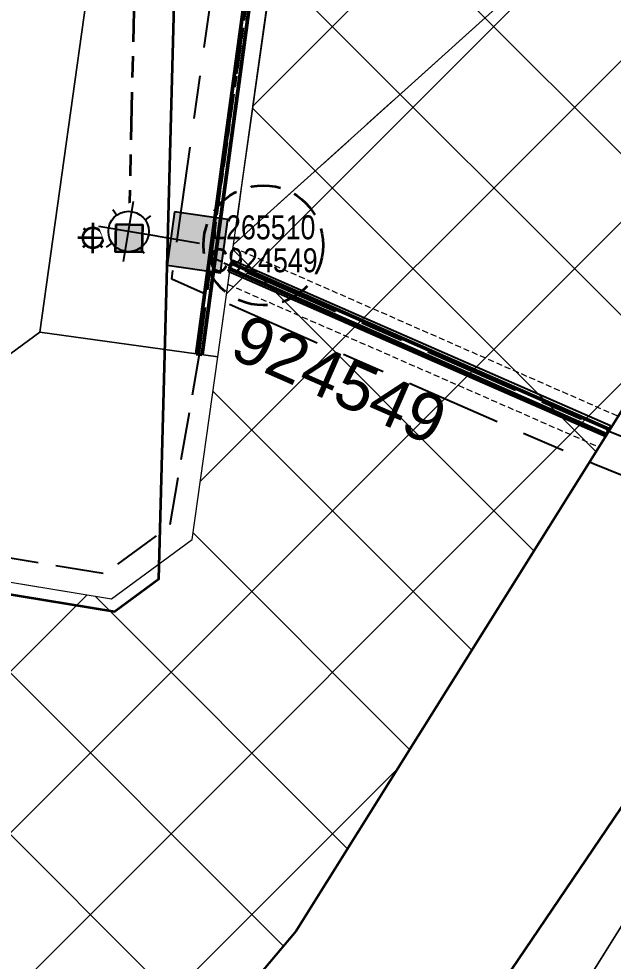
# Model space of a CAD drawing. Header units: metres. Extents: x 301573 to 309518, y 6281168 to 6284857.
# Drawn here: x 303030.5 to 303080.1, y 6282778.6 to 6282857.2 of the extents above; entities that cross this region are included whole.
import ezdxf
from ezdxf.enums import TextEntityAlignment as Align

# ---------------------------------------------------------------- set-up
doc = ezdxf.new("R2010")
doc.units = ezdxf.units.M
for name, pattern in [('Cable Exist OH', [1, 1, 0]), ('Cable Exist UG', [8.2, 4, -1.2, 1.8, -1.2]), ('Dash', [5, 3, -2]), ('DASHED', [0.75, 0.5, -0.25]), ('DOT', [6.35, 0, -6.35]), ('IE Trench LV', [5.5, 4, -1.5])]:
    doc.linetypes.add(name, pattern=pattern)
doc.layers.get('0').update_dxf_attribs({"color": 6})
for name, color, linetype, lineweight, transparency in [('_User Miscellaneous2', 31, 'Continuous', 13, 0.3), ('_User Miscellaneous8', 63, 'Continuous', 13, 0.6), ('Cadastre Easements_SP_NEW', 52, 'DASHED', 15, 0.3)]:
    doc.layers.add(name, color=color, linetype=linetype, lineweight=lineweight, transparency=transparency)
for name, color, linetype, lineweight in [('_User_HV_Exist', 1, 'Continuous', 35), ('_User_LV_Exist', 5, 'Continuous', 35), ('_User_SL_Exist', 4, 'Continuous', 35), ('Cadastre Developer_SP_NEW', 70, 'Continuous', 15), ('Cadastre Land Parcels_SP_EXT', 95, 'Continuous', 15), ('Cadastre Roads_SP_EXT', 46, 'Continuous', 15), ('Cadastre Roads_SP_NEW', 42, 'Continuous', 15), ('Mains_HV_EXT', 13, 'Continuous', 25)]:
    doc.layers.add(name, color=color, linetype=linetype, lineweight=lineweight)
for name, color, linetype in [('Duct_SP_NEW', 2, 'Continuous'), ('Equip_SP_SL_EXT', 7, 'Continuous'), ('Mains_HV_New_U72', 2, 'Cable x'), ('Notes', 7, 'Continuous'), ('OH_Details_SP_MISC', 7, 'Continuous'), ('SupportsUG_SP_LV_SL_NEW', 2, 'Continuous'), ('Trench_SP_NEW', 2, 'Continuous'), ('UG_Details_SP_MISC', 7, 'Continuous')]:
    doc.layers.add(name, color=color, linetype=linetype)
doc.styles.add('SL_LABEL', font='arial.ttf', dxfattribs={"height": 2})
doc.styles.get("Standard").update_dxf_attribs({"font": 'arial.ttf'})
doc.linetypes.add('Cable New UG', pattern='A,7,-0.25,["x",Standard,S=2,R=0,X=0.2,Y=-0.8],-2.1', length=9.35)
doc.linetypes.add('Cable x', pattern='A,5,-0.25,["x",Standard,S=2,R=0,X=0,Y=-0.8],-1.5', length=6.75)

# ---------------------------------------------------------------- blocks, each defined once
blk = doc.blocks.new('*U267')
at = {"layer": 'Notes'}
h = blk.add_hatch(color=256, dxfattribs=at)
h.dxf.hatch_style = 1
h.paths.add_polyline_path([(-1.158, 1.14), (-1.158, -1.14), (1.122, -1.14), (1.122, 1.14)])
blk.add_lwpolyline([(-1.125, 1.125), (-1.125, -1.125), (1.125, -1.125), (1.125, 1.125)], close=True)
at = {"width": 0.9, "flags": 8}
blk.add_attdef('ASSET_NUM', text='', height=1.5, dxfattribs=at).set_placement((-50.248, 89.45), align=Align.MIDDLE_LEFT)
at = {"flags": 1}
blk.add_attdef('Z', (-55.011, 86.59), '', height=0.15, rotation=270, dxfattribs=at)
at = {"flags": 9}
for tag, p in [('NOTES', (-54.748, 86.59)), ('SUBURB', (-54.598, 86.59)), ('STREETNAME', (-54.448, 86.59)), ('LOCATION', (-54.298, 86.59)), ('LEGEND', (-54.148, 86.59)), ('USAGE', (-53.998, 86.59)), ('STATE', (-53.848, 86.59)), ('OWNED_BY', (-53.698, 86.59)), ('COLUMN_TYPE', (-53.548, 86.59)), ('STREET_CODE', (-53.398, 86.59)), ('STRUCTURE_PLANT_NUMBER', (-53.225, 86.59))]:
    blk.add_attdef(tag, text='', height=0.15, rotation=270, dxfattribs=at).set_placement(p, align=Align.MIDDLE_LEFT)
blk = doc.blocks.new('*U311')
at = {"linetype": 'DASHED', "ltscale": 5}
blk.add_circle((0, 0), 5, dxfattribs=at)
at = {"width": 0.8}
blk.add_attdef('SNUMBER', text='', height=1.8, dxfattribs=at).set_placement((0, 0.5), align=Align.CENTER)
at = {"flags": 1}
blk.add_attdef('Z', (0, 0), '', height=0.2, dxfattribs=at)
at = {"width": 0.8}
blk.add_attdef('CNUMBER', text='', height=1.8, dxfattribs=at).set_placement((0, -0.25), align=Align.TOP_CENTER)
blk = doc.blocks.new('*U246')
at = {"flags": 9}
for tag, p in [('LRATECODE', (-7.4, 0)), ('LOUTREACHVOCAB', (-7.2, 0)), ('LOUTREACH', (-7, 0)), ('LANTNUMBER', (-6.6, 0)), ('LNEW', (-6.4, 0)), ('LMASTVOCAB', (-6.2, 0)), ('LMAST', (-6, 0)), ('LLAMPVOCAB', (-5.8, 0)), ('LLAMP', (-5.6, 0)), ('LEXIST', (-5.4, 0)), ('LCHARGE3PERCENT', (-5.2, 0)), ('LCHARGE3', (-5, 0)), ('LCHARGE2PERCENT', (-4.8, 0)), ('LCHARGE2', (-4.6, 0)), ('LCHARGE1PERCENT', (-4.4, 0)), ('LCHARGE1', (-4.2, 0)), ('LCATEGORY', (-4, 0)), ('LBRACKETVOCAB', (-3.8, 0)), ('LBRACKET', (-3.6, 0)), ('LKINGHEIGHT', (-3.4, 0)), ('CREPLACE', (-3.2, 0)), ('CREMOVE', (-3, 0)), ('CNUMBER', (-2.8, 0)), ('CNEW', (-2.6, 0)), ('CEXIST', (-2.4, 0)), ('USAGE', (-2.2, 0)), ('STATE', (-2, 0)), ('OWNED_BY', (-1.8, 0)), ('ORIENTATION', (-1.6, 0)), ('OPERATING_VOLTAGE', (-1.4, 0)), ('NO_PHASES', (-1.2, 0)), ('LANTERN_TYPE', (-1, 0)), ('LANTERN_PURPOSE', (-0.8, 0)), ('CONTROL_TYPE', (-0.6, 0)), ('CONSTRUCTED_VOLTAGE', (-0.4, 0))]:
    blk.add_attdef(tag, text='', height=0.001, rotation=270, dxfattribs=at).set_placement(p, align=Align.MIDDLE_LEFT)
at = {"style": 'SL_LABEL', "flags": 9}
blk.add_attdef('STREET_CODE', text='', height=0.001, rotation=270, dxfattribs=at).set_placement((0.001, 0), align=Align.MIDDLE_LEFT)
at = {"flags": 1}
blk.add_attdef('Z', (0, 0), '', height=0.001, rotation=270, dxfattribs=at)
at = {"width": 0.9}
blk.add_attdef('LNUMBER', text='', height=1, dxfattribs=at).set_placement((7, -1), align=Align.MIDDLE_LEFT)
at = {"flags": 9}
for tag, p in [('LREMOVE', (0, -7.6)), ('LREPLACE', (0, -7.8)), ('LTYPE', (0, -8)), ('LTYPEVOCAB', (0, -8.2)), ('LEGEND', (0, -8.4)), ('SUBURB', (0, -8.6)), ('STREETNAME', (0, -8.8)), ('LOCATION', (0, -9)), ('NOTES', (0, -9.2)), ('MAINTAINED_BY', (0, -9.863))]:
    blk.add_attdef(tag, text='', height=0.001, dxfattribs=at).set_placement(p, align=Align.MIDDLE_LEFT)
blk.add_attdef('OPERATED_BY', (0, -9.607), '', height=0.001, dxfattribs=at)
blk.add_wipeout([(-13.01, -1.465), (-12.216, -0.523), (-11.066, -0.08), (-10.124, -0.874), (-9.681, -2.024), (-10.475, -2.966), (-11.625, -3.409), (-12.567, -2.615)])
for p, q in [((-12.216, -0.523), (-11.998, -0.828)), ((-11.346, -1.744), (-11.066, -0.08)), ((-10.124, -0.874), (-10.429, -1.092)), ((-11.346, -1.744), (-13.01, -1.465)), ((-11.625, -3.409), (-11.346, -1.744)), ((-7.401, -2.407), (-11.346, -1.744)), ((-12.567, -2.615), (-12.262, -2.397)), ((-10.475, -2.966), (-10.693, -2.661))]:
    blk.add_line(p, q)
blk.add_circle((-11.346, -1.744), 1.125)
blk = doc.blocks.new('*U278')
at = {"flags": 9}
for tag, p in [('LRATECODE', (-7.4, 0)), ('LOUTREACHVOCAB', (-7.2, 0)), ('LOUTREACH', (-7, 0)), ('LANTNUMBER', (-6.6, 0)), ('LNEW', (-6.4, 0)), ('LMASTVOCAB', (-6.2, 0)), ('LMAST', (-6, 0)), ('LLAMPVOCAB', (-5.8, 0)), ('LLAMP', (-5.6, 0)), ('LEXIST', (-5.4, 0)), ('LCHARGE3PERCENT', (-5.2, 0)), ('LCHARGE3', (-5, 0)), ('LCHARGE2PERCENT', (-4.8, 0)), ('LCHARGE2', (-4.6, 0)), ('LCHARGE1PERCENT', (-4.4, 0)), ('LCHARGE1', (-4.2, 0)), ('LCATEGORY', (-4, 0)), ('LBRACKETVOCAB', (-3.8, 0)), ('LBRACKET', (-3.6, 0)), ('LKINGHEIGHT', (-3.4, 0)), ('CREPLACE', (-3.2, 0)), ('CREMOVE', (-3, 0)), ('CNUMBER', (-2.8, 0)), ('CNEW', (-2.6, 0)), ('CEXIST', (-2.4, 0)), ('USAGE', (-2.2, 0)), ('STATE', (-2, 0)), ('OWNED_BY', (-1.8, 0)), ('ORIENTATION', (-1.6, 0)), ('OPERATING_VOLTAGE', (-1.4, 0)), ('NO_PHASES', (-1.2, 0)), ('LANTERN_TYPE', (-1, 0)), ('LANTERN_PURPOSE', (-0.8, 0)), ('CONTROL_TYPE', (-0.6, 0)), ('CONSTRUCTED_VOLTAGE', (-0.4, 0))]:
    blk.add_attdef(tag, text='', height=0.001, rotation=270, dxfattribs=at).set_placement(p, align=Align.MIDDLE_LEFT)
at = {"style": 'SL_LABEL', "flags": 9}
blk.add_attdef('STREET_CODE', text='', height=0.001, rotation=270, dxfattribs=at).set_placement((0, 0), align=Align.MIDDLE_LEFT)
at = {"flags": 1}
blk.add_attdef('Z', (0, 0), '', height=0.001, rotation=270, dxfattribs=at)
at = {"width": 0.9}
blk.add_attdef('LNUMBER', text='', height=1, dxfattribs=at).set_placement((7, -1), align=Align.MIDDLE_LEFT)
at = {"flags": 9}
for tag, p in [('LREMOVE', (0, -7.6)), ('LREPLACE', (0, -7.8)), ('LTYPE', (0, -8)), ('LTYPEVOCAB', (0, -8.2)), ('LEGEND', (0, -8.4)), ('SUBURB', (0, -8.6)), ('STREETNAME', (0, -8.8)), ('LOCATION', (0, -9)), ('NOTES', (0, -9.2)), ('MAINTAINED_BY', (0, -9.86))]:
    blk.add_attdef(tag, text='', height=0.001, dxfattribs=at).set_placement(p, align=Align.MIDDLE_LEFT)
blk.add_attdef('OPERATED_BY', (0, -9.61), '', height=0.001, dxfattribs=at)
blk.add_wipeout([(-14.01, 2.8), (-13.38, 3.86), (-12.31, 4.47), (-11.25, 3.84), (-10.64, 2.77), (-11.28, 1.71), (-12.34, 1.1), (-13.4, 1.74)])
for p, q in [((-12.33, 2.79), (-12.31, 4.47)), ((-13.38, 3.86), (-13.11, 3.59)), ((-11.25, 3.84), (-11.52, 3.57)), ((-12.33, 2.79), (-14.01, 2.8)), ((-12.34, 1.1), (-12.33, 2.79)), ((-8.33, 2.75), (-12.33, 2.79)), ((-13.4, 1.74), (-13.13, 2)), ((-11.28, 1.71), (-11.54, 1.98))]:
    blk.add_line(p, q)
blk.add_circle((-12.33, 2.79), 1.12)

msp = doc.modelspace()

# ---------------------------------------------------------------- hatches: boundary and pattern name
at = {"layer": '_User Miscellaneous8', "transparency": 33554559}
h = msp.add_hatch(dxfattribs=at)
h.set_pattern_fill('ANSI37', color=21, scale=3, angle=90)
edge = h.paths.add_edge_path()
edge.add_line((303004.419, 6282814.411), (302971.011, 6282819.925))
edge.add_line((302971.011, 6282819.925), (302937.411, 6282825.399))
edge.add_line((302937.411, 6282825.399), (302925.377, 6282752.88))
edge.add_line((302925.377, 6282752.88), (302891.964, 6282758.425))
edge.add_line((302891.964, 6282758.425), (302903.876, 6282830.974))
edge.add_line((302903.876, 6282830.974), (302897.94, 6282831.952))
edge.add_line((302897.94, 6282831.952), (302886.25, 6282759.395))
edge.add_line((302886.25, 6282759.395), (302849.41, 6282765.331))
edge.add_line((302849.41, 6282765.331), (302841.888, 6282719.958))
edge.add_line((302841.888, 6282719.958), (302780.565, 6282728.671))
edge.add_line((302780.565, 6282728.671), (302773.622, 6282679.138))
edge.add_line((302773.622, 6282679.138), (302772.792, 6282673.218))
edge.add_line((302772.792, 6282673.218), (302771.742, 6282668.599))
edge.add_arc((302664.902, 6282695.235), 110.11, 333.60916, 346.00138, ccw=False)
edge.add_line((302763.537, 6282646.291), (302743.075, 6282605.049))
edge.add_line((302743.075, 6282605.049), (302857.511, 6282580.729))
edge.add_line((302857.511, 6282580.729), (302875.842, 6282572.73))
edge.add_line((302875.842, 6282572.73), (302906.323, 6282642.243))
edge.add_line((302906.323, 6282642.243), (303014.756, 6282735.002))
edge.add_line((303014.756, 6282735.002), (303053.69, 6282781.079))
edge.add_line((303053.69, 6282781.079), (303142.689, 6282923.304))
edge.add_line((303142.689, 6282923.304), (303148.902, 6282933.21))
edge.add_line((303148.902, 6282933.21), (303050.103, 6282926.915))
edge.add_line((303050.103, 6282926.915), (303051.904, 6282863.108))
edge.add_line((303051.904, 6282863.108), (303045.007, 6282813.804))
edge.add_line((303045.007, 6282813.804), (303038.256, 6282808.837))
edge.add_line((303038.256, 6282808.837), (303004.419, 6282814.411))

# ---------------------------------------------------------------- linework, layer by layer
at = {"layer": '_User Miscellaneous2', "linetype": 'Dash'}
msp.add_lwpolyline([(303050.103, 6282926.915), (303051.904, 6282863.108), (303048.447, 6282838.394), (303095.576, 6282880.856), (303142.715, 6282923.346), (303148.903, 6282933.207)], close=True, dxfattribs=at)
at = {"layer": '_User_HV_Exist', "linetype": 'Continuous', "flags": 128}
msp.add_lwpolyline([(303090.412, 6282805.579), (303054.011, 6282751.9), (302984.267, 6282683.129), (302921.167, 6282628.654), (302897.856, 6282576.648), (302873.649, 6282522.553), (302841.231, 6282450.227), (302803.232, 6282365.445), (302869.384, 6282315.181), (302918.543, 6282302.547)], dxfattribs=at)
at = {"layer": '_User_LV_Exist', "linetype": 'Cable New UG', "flags": 128}
msp.add_lwpolyline([(302976.163, 6282818.016), (303038.509, 6282807.782), (303042.224, 6282810.515), (303045.157, 6282921.038)], dxfattribs=at)
at = {"layer": 'Cadastre Developer_SP_NEW', "color": 6, "lineweight": 0, "flags": 128}
msp.add_lwpolyline([(303048.447, 6282838.394), (303051.969, 6282863.047), (303050.103, 6282926.915), (303148.905, 6282933.21), (303142.704, 6282923.318)], close=True, dxfattribs=at)
at = {"layer": 'Cadastre Easements_SP_NEW'}
for p, q in [((303048.415, 6282838.173), (303080.449, 6282824.129)), ((303047.984, 6282835.086), (303078.907, 6282821.53))]:
    msp.add_line(p, q, dxfattribs=at)
at = {"layer": 'Cadastre Land Parcels_SP_EXT', "linetype": 'Continuous'}
msp.add_lwpolyline([(303403.508, 6282679.831), (303449.452, 6282767.625), (303210.429, 6282807.169), (303107.657, 6282824.443), (303071.342, 6282766.366), (303070.708, 6282765.608), (303403.508, 6282679.831)], close=True, dxfattribs=at)
at = {"layer": 'Duct_SP_NEW'}
for p, q in [((303048.4, 6282837.087), (303048.2, 6282836.629)), ((303048.4, 6282837.087), (303079.924, 6282823.291)), ((303048, 6282836.171), (303048.2, 6282836.629)), ((303048, 6282836.171), (303079.523, 6282822.375)), ((303079.523, 6282822.375), (303079.723, 6282822.833)), ((303079.924, 6282823.291), (303079.723, 6282822.833))]:
    msp.add_line(p, q, dxfattribs=at)
at = {"layer": 'OH_Details_SP_MISC', "color": 30, "linetype": 'Continuous', "flags": 128}
msp.add_lwpolyline([(303094.134, 6282811.075), (303054.011, 6282751.9), (302984.267, 6282683.129), (302921.167, 6282628.654), (302897.856, 6282576.648), (302873.649, 6282522.553), (302841.231, 6282450.227), (302803.232, 6282365.445), (302869.384, 6282315.181), (302918.543, 6282302.547)], dxfattribs=at)
at = {"layer": 'Trench_SP_NEW', "linetype": 'IE Trench LV', "flags": 128}
for points in [[(302794.769, 6282849.651), (302797.471, 6282849.273), (302802.802, 6282849.651), (303037.749, 6282810.948), (303043.143, 6282814.916), (303045.603, 6282829.251)], [(303045.593, 6282829.172), (303046.496, 6282836.145)]]:
    msp.add_lwpolyline(points, dxfattribs=at)
at = {"layer": 'UG_Details_SP_MISC', "lineweight": 50}
for p, q in [((303048.297, 6282836.848), (303048.2, 6282836.629)), ((303079.791, 6282822.99), (303048.297, 6282836.848)), ((303048.103, 6282836.409), (303048.2, 6282836.629)), ((303079.597, 6282822.551), (303048.103, 6282836.409)), ((303045.365, 6282829.283), (303045.603, 6282829.251)), ((303045.841, 6282829.219), (303045.603, 6282829.251)), ((303079.597, 6282822.551), (303079.694, 6282822.771)), ((303079.791, 6282822.99), (303079.694, 6282822.771))]:
    msp.add_line(p, q, dxfattribs=at)

# ---------------------------------------------------------------- block references
at = {"layer": '_User_SL_Exist', "linetype": 'DOT', "ltscale": 10}
ref = msp.add_blockref('*U311', (303050.939, 6282838.338), dxfattribs=at)
ref.add_attrib('SNUMBER', 'L265510', dxfattribs={"layer": '0', "ltscale": 10, "height": 2, "width": 0.8}).set_placement((303050.939, 6282838.838), align=Align.CENTER)
ref.add_attrib('CNUMBER', 'C924549', dxfattribs={"ltscale": 10, "height": 2, "width": 0.8}).set_placement((303050.939, 6282838.088), align=Align.TOP_CENTER)

# ---------------------------------------------------------------- next in the draw order: block references
at = {"layer": '_User_LV_Exist', "linetype": 'Cable New UG', "lineweight": 50, "xscale": 0.75, "yscale": 0.75, "zscale": 0.75}
msp.add_blockref('*U278', (303045.965, 6282836.871), dxfattribs=at)

# ---------------------------------------------------------------- next in the draw order: linework, layer by layer
at = {"layer": '_User_SL_Exist', "linetype": 'Cable Exist UG', "flags": 128}
msp.add_lwpolyline([(303039.721, 6282838.931), (303041.183, 6282901.688), (303041.595, 6282924.081), (303044.112, 6282926.508)], dxfattribs=at)
at = {"layer": 'Cadastre Roads_SP_EXT', "linetype": 'Continuous'}
for points in [[(303158.905, 6282916.644), (303148.903, 6282933.207), (303082.702, 6282827.59), (303053.565, 6282781.06), (303014.77, 6282735.054), (302956.285, 6282684.511), (302906.04, 6282641.934)], [(302924.455, 6282626.117), (302969.206, 6282664.751), (303023.003, 6282711.193), (303030.808, 6282717.931), (303070.708, 6282765.608), (303071.342, 6282766.366), (303107.657, 6282824.443), (303141.394, 6282878.401), (303169.918, 6282898.828)]]:
    msp.add_lwpolyline(points, dxfattribs=at)
at = {"layer": 'Cadastre Roads_SP_NEW', "linetype": 'Continuous', "flags": 128}
for points in [[(303034.402, 6282951.551), (303036.366, 6282881.954), (303036.875, 6282863.941), (303032.281, 6282831.103), (303047.136, 6282829.025), (303051.904, 6282863.108), (303048.878, 6282970.338)], [(302796.557, 6282842.573), (302803.308, 6282847.54), (303038.256, 6282808.837), (303045.007, 6282813.804), (303047.138, 6282829.038), (303032.281, 6282831.103), (303025.529, 6282826.136), (302805.387, 6282862.4), (302800.298, 6282869.317)]]:
    msp.add_lwpolyline(points, dxfattribs=at)
at = {"layer": 'Mains_HV_EXT', "linetype": 'Cable Exist OH'}
msp.add_lwpolyline([(302803.232, 6282365.445), (302897.856, 6282576.648), (302921.167, 6282628.654), (302984.267, 6282683.129), (303054.011, 6282751.9), (303099.791, 6282819.418), (303138.422, 6282881.2)], dxfattribs=at)
at = {"layer": 'Mains_HV_New_U72', "linetype": 'Cable Exist UG', "ltscale": 2, "flags": 128}
for points in [[(303101.561, 6282816.278), (303100.345, 6282814.532), (303079.723, 6282822.833), (303046.583, 6282837.338), (303050.201, 6282863.203), (303046.925, 6282968.633), (302865.701, 6282998.768), (302867.814, 6283012.158)], [(303096.838, 6282809.875), (303098.307, 6282812.119), (303078.562, 6282820.067), (303043.296, 6282835.501), (303047.194, 6282863.365), (303044.003, 6282966.078), (302862.273, 6282996.296), (302840.475, 6282999.905)]]:
    msp.add_lwpolyline(points, dxfattribs=at)
at = {"layer": 'Trench_SP_NEW', "linetype": 'Cable Exist UG', "ltscale": 0.5, "flags": 128}
msp.add_lwpolyline([(302783.899, 6282848.09), (302805.823, 6283003.948), (302811.522, 6283007.715), (302853.684, 6283000.77), (303046.925, 6282968.633), (303050.201, 6282863.203), (303046.583, 6282837.338), (303048.2, 6282836.629)], dxfattribs=at)

# ---------------------------------------------------------------- next in the draw order: block references
at = {"layer": 'Equip_SP_SL_EXT', "linetype": 'Dash', "lineweight": 50, "xscale": 1.5, "yscale": 1.5, "zscale": 1.5}
msp.add_blockref('*U246', (303056.714, 6282842.108), dxfattribs=at)

# ---------------------------------------------------------------- next in the draw order: linework, layer by layer
at = {"layer": '_User Miscellaneous8', "flags": 128}
msp.add_lwpolyline([(302800.298, 6282869.317), (302805.387, 6282862.4), (303025.529, 6282826.136), (303032.281, 6282831.103), (303036.875, 6282863.941), (303036.366, 6282881.954), (302995.808, 6282888.636), (302997.195, 6282897.239), (302846.622, 6282922.03), (302846.887, 6282923.638), (302808.775, 6282929.917)], close=True, dxfattribs=at)
at = {"layer": 'Cadastre Developer_SP_NEW', "color": 6, "lineweight": 0, "flags": 128}
msp.add_lwpolyline([(302782.381, 6282670.16), (302807.985, 6282675.589), (302810.165, 6282696.564), (302838.858, 6282701.681), (302871.228, 6282707.461), (302918.659, 6282721.354), (302958.983, 6282747.304), (303004.355, 6282776.503), (303029.329, 6282810.307), (303038.256, 6282808.837), (303045.007, 6282813.804), (303047.136, 6282829.025), (303048.447, 6282838.394), (303142.704, 6282923.318), (303053.69, 6282781.079), (303014.756, 6282735.002), (302906.323, 6282642.243), (302875.842, 6282572.73), (302857.48, 6282580.721), (302743.075, 6282605.049), (302763.307, 6282646.415, 0.065073), (302771.742, 6282668.599)], format="xyb", close=True, dxfattribs=at)
at = {"layer": 'UG_Details_SP_MISC', "lineweight": 50}
for p, q in [((303049.96, 6282863.215), (303045.365, 6282829.283)), ((303050.441, 6282863.19), (303045.841, 6282829.219))]:
    msp.add_line(p, q, dxfattribs=at)

# ---------------------------------------------------------------- next in the draw order: block references
at = {"layer": '_User_SL_Exist', "rotation": 358.6648585359455}
msp.add_blockref('*U267', (303039.721, 6282838.931), dxfattribs=at)
at = {"layer": 'SupportsUG_SP_LV_SL_NEW'}
ref = msp.add_blockref('*U267', (303045.443, 6282838.588), dxfattribs=dict(at, xscale=2, yscale=2, zscale=2, rotation=352.0369113215145))
ref.add_attrib('ASSET_NUM', '924549', dxfattribs={"layer": '0', "height": 4, "rotation": 336.32844}).set_placement((303048.759, 6282830.895), align=Align.MIDDLE_LEFT)

doc.saveas('drawing.dxf')
